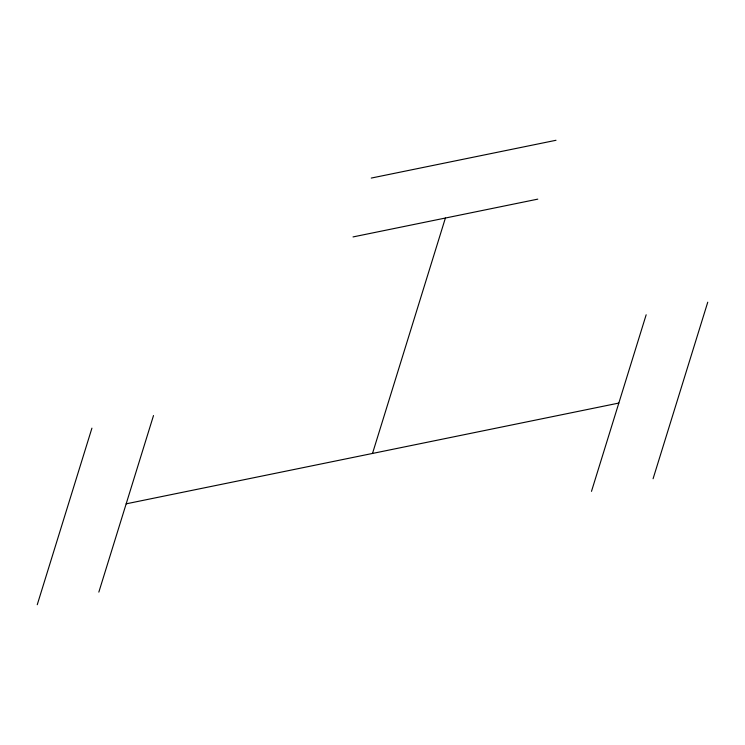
<?xml version="1.0" encoding="UTF-8"?>
<svg xmlns="http://www.w3.org/2000/svg" width="745" height="745" viewBox="0 0 745 745"><rect width="100%" height="100%" fill="white"/><g stroke="black" fill="none" stroke-linecap="round" stroke-linejoin="round"><path stroke-width="1.12" d="M37.25 604.716L91.924 428.151M98.834 592.117L153.507 415.552M372.5 453.454L445.398 218.034M591.493 491.346L646.166 314.781M653.076 478.746L707.75 302.191M371.252 178.074L556.003 140.284M353.028 236.929L537.778 199.139M126.166 503.834L618.825 403.064"/></g></svg>
